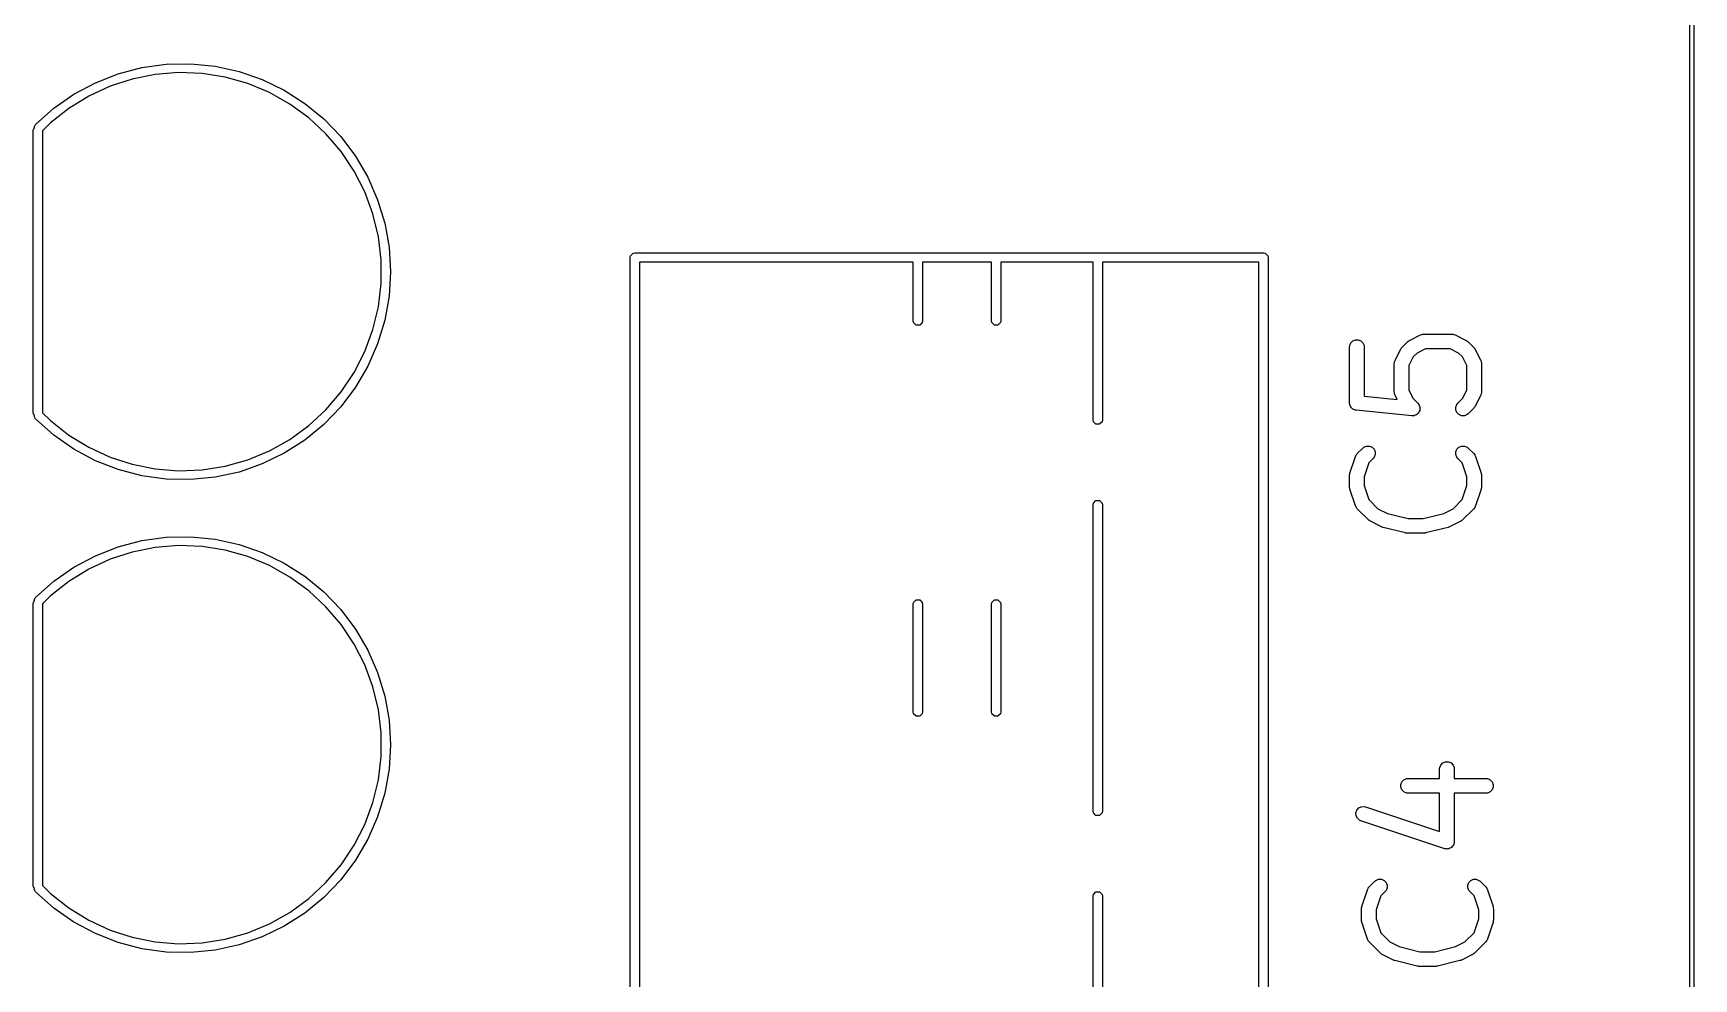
# Model space of a CAD drawing. Extents: x 4.07 to 10.8, y -5 to -0.8.
# Drawn here: x 9.965 to 10.801, y -1.944 to -1.468 of the extents above; entities that cross this region are included whole.
import ezdxf

# ---------------------------------------------------------------- set-up
doc = ezdxf.new("R2010")
doc.units = 0
doc.header["$MEASUREMENT"] = 0
doc.layers.add('BLACK', color=7, linetype='CONTINUOUS')

msp = doc.modelspace()

# ---------------------------------------------------------------- linework, layer by layer
at = {"layer": 'BLACK', "linetype": 'CONTINUOUS'}
for p, q in [((10.79902, -4.99902), (10.79902, -0.80098)), ((10.80098, -0.8), (10.80098, -5)), ((9.99616, -1.4929), (10.00764, -1.4884)), ((10.00764, -1.4884), (10.01957, -1.48529)), ((10.01957, -1.48529), (10.03178, -1.4836)), ((10.03803, -1.48784), (10.02627, -1.48877)), ((10.03178, -1.4836), (10.04411, -1.48336)), ((10.04982, -1.48831), (10.03803, -1.48784)), ((10.04411, -1.48336), (10.05638, -1.48456)), ((10.06147, -1.49015), (10.04982, -1.48831)), ((10.05638, -1.48456), (10.06843, -1.48721)), ((10.06843, -1.48721), (10.08008, -1.49125)), ((9.98528, -1.49871), (9.99616, -1.4929)), ((10.00349, -1.49471), (9.99278, -1.49965)), ((10.01471, -1.49107), (10.00349, -1.49471)), ((10.02627, -1.48877), (10.01471, -1.49107)), ((10.07282, -1.49335), (10.06147, -1.49015)), ((10.08372, -1.49787), (10.07282, -1.49335)), ((10.08008, -1.49125), (10.09117, -1.49663)), ((10.09117, -1.49663), (10.10156, -1.50328)), ((9.97517, -1.50576), (9.98528, -1.49871)), ((9.99278, -1.49965), (9.98272, -1.50582)), ((10.09401, -1.50363), (10.08372, -1.49787)), ((10.10355, -1.51056), (10.09401, -1.50363)), ((10.10156, -1.50328), (10.11109, -1.5111)), ((9.96595, -1.51395), (9.97517, -1.50576)), ((9.97346, -1.51312), (9.96951, -1.51706)), ((9.98272, -1.50582), (9.97346, -1.51312)), ((10.11221, -1.51857), (10.10355, -1.51056)), ((10.11109, -1.5111), (10.11963, -1.51999)), ((9.9648, -1.51713), (9.96498, -1.51623)), ((9.9648, -1.65887), (9.9648, -1.51713)), ((9.96498, -1.51623), (9.96538, -1.51583)), ((9.96529, -1.51525), (9.96595, -1.51395)), ((9.96538, -1.51583), (9.96529, -1.51525)), ((9.96951, -1.51706), (9.96953, -1.51713)), ((9.96953, -1.51713), (9.96953, -1.65887)), ((10.11987, -1.52754), (10.11221, -1.51857)), ((10.11963, -1.51999), (10.12708, -1.52982)), ((10.12643, -1.53735), (10.11987, -1.52754)), ((10.12708, -1.52982), (10.13331, -1.54046)), ((10.13178, -1.54785), (10.12643, -1.53735)), ((10.13331, -1.54046), (10.13825, -1.55175)), ((10.13586, -1.55892), (10.13178, -1.54785)), ((10.13825, -1.55175), (10.14183, -1.56355)), ((10.13862, -1.57039), (10.13586, -1.55892)), ((10.14183, -1.56355), (10.144, -1.57569)), ((10.14, -1.5821), (10.13862, -1.57039)), ((10.144, -1.57569), (10.14472, -1.588)), ((10.26543, -1.58085), (10.26561, -1.57995)), ((10.26561, -1.57995), (10.26689, -1.57867)), ((10.26689, -1.57867), (10.2678, -1.57849)), ((10.2678, -1.57849), (10.58433, -1.57849)), ((10.58433, -1.57849), (10.58523, -1.57867)), ((10.58523, -1.57867), (10.58651, -1.57995)), ((10.58651, -1.57995), (10.58669, -1.58085)), ((10.14, -1.588), (10.14, -1.5821)), ((10.14, -1.5939), (10.14, -1.588)), ((10.14472, -1.588), (10.144, -1.60031)), ((10.26543, -2.39739), (10.26543, -1.58085)), ((10.40795, -1.58321), (10.27016, -1.58321)), ((10.27016, -1.58321), (10.27016, -2.39502)), ((10.40795, -1.61266), (10.40795, -1.58321)), ((10.44732, -1.58321), (10.41268, -1.58321)), ((10.41268, -1.58321), (10.41268, -1.61266)), ((10.44732, -1.61266), (10.44732, -1.58321)), ((10.4985, -1.58321), (10.45205, -1.58321)), ((10.45205, -1.58321), (10.45205, -1.61266)), ((10.4985, -1.66262), (10.4985, -1.58321)), ((10.58197, -1.58321), (10.50323, -1.58321)), ((10.50323, -1.58321), (10.50323, -1.66262)), ((10.58197, -2.26274), (10.58197, -1.58321)), ((10.58669, -1.58085), (10.58669, -2.26274)), ((10.13862, -1.60561), (10.14, -1.5939)), ((10.144, -1.60031), (10.14183, -1.61245)), ((10.13586, -1.61708), (10.13862, -1.60561)), ((10.14183, -1.61245), (10.13825, -1.62425)), ((10.40813, -1.61357), (10.40795, -1.61266)), ((10.40941, -1.61484), (10.40813, -1.61357)), ((10.4125, -1.61357), (10.41122, -1.61484)), ((10.41268, -1.61266), (10.4125, -1.61357)), ((10.4475, -1.61357), (10.44732, -1.61266)), ((10.44878, -1.61484), (10.4475, -1.61357)), ((10.45187, -1.61357), (10.45059, -1.61484)), ((10.45205, -1.61266), (10.45187, -1.61357)), ((10.13178, -1.62815), (10.13586, -1.61708)), ((10.41122, -1.61484), (10.40941, -1.61484)), ((10.45059, -1.61484), (10.44878, -1.61484)), ((10.6578, -1.6226), (10.66343, -1.61979)), ((10.66343, -1.61979), (10.6641, -1.61953)), ((10.6641, -1.61953), (10.66424, -1.61952)), ((10.66424, -1.61952), (10.66436, -1.61947)), ((10.66436, -1.61947), (10.66508, -1.6194)), ((10.66508, -1.6194), (10.67914, -1.6194)), ((10.67914, -1.6194), (10.67986, -1.61947)), ((10.67986, -1.61947), (10.67998, -1.61952)), ((10.67998, -1.61952), (10.68012, -1.61953)), ((10.68012, -1.61953), (10.68079, -1.61979)), ((10.68079, -1.61979), (10.68642, -1.6226)), ((10.12643, -1.63865), (10.13178, -1.62815)), ((10.13825, -1.62425), (10.13331, -1.63554)), ((10.62764, -1.62591), (10.62771, -1.62519)), ((10.62764, -1.65403), (10.62764, -1.62591)), ((10.62771, -1.62519), (10.62826, -1.62386)), ((10.62826, -1.62386), (10.62928, -1.62284)), ((10.62928, -1.62284), (10.63061, -1.62229)), ((10.63061, -1.62229), (10.63205, -1.62229)), ((10.63205, -1.62229), (10.63338, -1.62284)), ((10.63338, -1.62284), (10.6344, -1.62386)), ((10.6344, -1.62386), (10.63495, -1.62519)), ((10.63495, -1.62519), (10.63502, -1.62591)), ((10.63502, -1.62591), (10.63502, -1.65069)), ((10.65053, -1.63269), (10.65334, -1.62707)), ((10.65334, -1.62707), (10.65354, -1.62676)), ((10.65354, -1.62676), (10.65357, -1.62667)), ((10.65357, -1.62667), (10.65366, -1.62657)), ((10.65366, -1.62657), (10.65373, -1.62646)), ((10.65373, -1.62646), (10.6538, -1.62639)), ((10.6538, -1.62639), (10.65403, -1.62611)), ((10.65403, -1.62611), (10.65685, -1.6233)), ((10.65685, -1.6233), (10.65713, -1.62306)), ((10.65713, -1.62306), (10.65719, -1.62299)), ((10.65719, -1.62299), (10.6573, -1.62292)), ((10.6573, -1.62292), (10.6574, -1.62284)), ((10.6574, -1.62284), (10.65749, -1.6228)), ((10.65749, -1.6228), (10.6578, -1.6226)), ((10.66164, -1.62894), (10.65968, -1.6309)), ((10.66595, -1.62678), (10.66164, -1.62894)), ((10.67827, -1.62678), (10.66595, -1.62678)), ((10.68258, -1.62894), (10.67827, -1.62678)), ((10.68454, -1.6309), (10.68258, -1.62894)), ((10.68642, -1.6226), (10.68673, -1.6228)), ((10.68673, -1.6228), (10.68682, -1.62284)), ((10.68682, -1.62284), (10.68692, -1.62292)), ((10.68692, -1.62292), (10.68703, -1.62299)), ((10.68703, -1.62299), (10.68709, -1.62306)), ((10.68709, -1.62306), (10.68737, -1.6233)), ((10.68737, -1.6233), (10.69019, -1.62611)), ((10.69019, -1.62611), (10.69042, -1.62639)), ((10.69042, -1.62639), (10.69049, -1.62646)), ((10.69049, -1.62646), (10.69056, -1.62657)), ((10.69056, -1.62657), (10.69065, -1.62667)), ((10.69065, -1.62667), (10.69068, -1.62676)), ((10.69068, -1.62676), (10.69088, -1.62707)), ((10.69088, -1.62707), (10.69369, -1.63269)), ((10.11987, -1.64846), (10.12643, -1.63865)), ((10.13331, -1.63554), (10.12708, -1.64618)), ((10.65014, -1.63434), (10.65021, -1.63362)), ((10.65014, -1.6484), (10.65014, -1.63434)), ((10.65021, -1.63362), (10.65026, -1.6335)), ((10.65026, -1.6335), (10.65027, -1.63337)), ((10.65027, -1.63337), (10.65053, -1.63269)), ((10.65968, -1.6309), (10.65752, -1.63521)), ((10.65752, -1.63521), (10.65752, -1.64753)), ((10.6867, -1.63521), (10.68454, -1.6309)), ((10.6867, -1.64753), (10.6867, -1.63521)), ((10.69369, -1.63269), (10.69395, -1.63337)), ((10.69395, -1.63337), (10.69396, -1.6335)), ((10.69396, -1.6335), (10.69401, -1.63362)), ((10.69401, -1.63362), (10.69408, -1.63434)), ((10.69408, -1.63434), (10.69408, -1.6484)), ((10.12708, -1.64618), (10.11963, -1.65601)), ((10.11221, -1.65743), (10.11987, -1.64846)), ((10.62767, -1.65429), (10.62764, -1.65403)), ((10.62766, -1.65438), (10.62767, -1.65429)), ((10.62769, -1.65447), (10.62766, -1.65438)), ((10.62771, -1.65475), (10.62769, -1.65447)), ((10.62792, -1.65525), (10.62771, -1.65475)), ((10.62808, -1.65576), (10.62792, -1.65525)), ((10.63502, -1.65069), (10.65168, -1.65235)), ((10.65021, -1.64912), (10.65014, -1.6484)), ((10.65026, -1.64925), (10.65021, -1.64912)), ((10.65027, -1.64938), (10.65026, -1.64925)), ((10.65053, -1.65005), (10.65027, -1.64938)), ((10.65168, -1.65235), (10.65053, -1.65005)), ((10.65752, -1.64753), (10.65968, -1.65184)), ((10.65968, -1.65184), (10.66207, -1.65423)), ((10.66207, -1.65423), (10.66252, -1.65479)), ((10.66252, -1.65479), (10.6626, -1.65496)), ((10.6626, -1.65496), (10.66271, -1.6551)), ((10.66271, -1.6551), (10.66287, -1.65562)), ((10.66287, -1.65562), (10.66308, -1.65612)), ((10.68114, -1.65612), (10.6817, -1.65479)), ((10.6817, -1.65479), (10.68215, -1.65423)), ((10.68215, -1.65423), (10.68454, -1.65184)), ((10.68454, -1.65184), (10.6867, -1.64753)), ((10.69369, -1.65005), (10.69088, -1.65568)), ((10.69395, -1.64938), (10.69369, -1.65005)), ((10.69396, -1.64925), (10.69395, -1.64938)), ((10.69401, -1.64912), (10.69396, -1.64925)), ((10.69408, -1.6484), (10.69401, -1.64912)), ((9.96498, -1.65977), (9.9648, -1.65887)), ((9.96538, -1.66017), (9.96498, -1.65977)), ((9.96529, -1.66075), (9.96538, -1.66017)), ((9.96595, -1.66205), (9.96529, -1.66075)), ((9.97517, -1.67024), (9.96595, -1.66205)), ((9.96953, -1.65887), (9.96951, -1.65894)), ((9.96951, -1.65894), (9.97346, -1.66288)), ((9.97346, -1.66288), (9.98272, -1.67018)), ((10.10355, -1.66544), (10.11221, -1.65743)), ((10.11963, -1.65601), (10.11109, -1.6649)), ((10.49868, -1.66353), (10.4985, -1.66262)), ((10.49996, -1.6648), (10.49868, -1.66353)), ((10.50305, -1.66353), (10.50177, -1.6648)), ((10.50323, -1.66262), (10.50305, -1.66353)), ((10.62819, -1.65591), (10.62808, -1.65576)), ((10.62826, -1.65608), (10.62819, -1.65591)), ((10.62865, -1.65646), (10.62826, -1.65608)), ((10.62899, -1.65688), (10.62865, -1.65646)), ((10.62915, -1.65697), (10.62899, -1.65688)), ((10.62928, -1.6571), (10.62915, -1.65697)), ((10.62978, -1.6573), (10.62928, -1.6571)), ((10.63026, -1.65756), (10.62978, -1.6573)), ((10.63053, -1.65761), (10.63026, -1.65756)), ((10.63061, -1.65765), (10.63053, -1.65761)), ((10.6307, -1.65765), (10.63061, -1.65765)), ((10.63097, -1.6577), (10.6307, -1.65765)), ((10.65909, -1.66051), (10.63097, -1.6577)), ((10.65981, -1.66051), (10.65909, -1.66051)), ((10.65999, -1.66046), (10.65981, -1.66051)), ((10.66018, -1.66046), (10.65999, -1.66046)), ((10.66067, -1.66025), (10.66018, -1.66046)), ((10.66119, -1.6601), (10.66067, -1.66025)), ((10.66133, -1.65998), (10.66119, -1.6601)), ((10.66151, -1.65991), (10.66133, -1.65998)), ((10.66189, -1.65953), (10.66151, -1.65991)), ((10.6623, -1.65919), (10.66189, -1.65953)), ((10.66239, -1.65902), (10.6623, -1.65919)), ((10.66252, -1.65889), (10.66239, -1.65902)), ((10.66273, -1.65839), (10.66252, -1.65889)), ((10.66299, -1.65792), (10.66273, -1.65839)), ((10.663, -1.65773), (10.66299, -1.65792)), ((10.66308, -1.65756), (10.663, -1.65773)), ((10.66308, -1.65612), (10.66308, -1.65631)), ((10.66308, -1.65631), (10.66313, -1.65648)), ((10.66313, -1.65648), (10.66308, -1.65702)), ((10.66308, -1.65702), (10.66308, -1.65756)), ((10.68114, -1.65756), (10.68114, -1.65612)), ((10.6817, -1.65889), (10.68114, -1.65756)), ((10.68271, -1.65991), (10.6817, -1.65889)), ((10.68404, -1.66046), (10.68271, -1.65991)), ((10.68548, -1.66046), (10.68404, -1.66046)), ((10.68682, -1.65991), (10.68548, -1.66046)), ((10.68737, -1.65945), (10.68682, -1.65991)), ((10.69019, -1.65664), (10.68737, -1.65945)), ((10.69042, -1.65635), (10.69019, -1.65664)), ((10.69049, -1.65629), (10.69042, -1.65635)), ((10.69056, -1.65618), (10.69049, -1.65629)), ((10.69065, -1.65608), (10.69056, -1.65618)), ((10.69068, -1.65599), (10.69065, -1.65608)), ((10.69088, -1.65568), (10.69068, -1.65599)), ((9.98528, -1.67729), (9.97517, -1.67024)), ((9.98272, -1.67018), (9.99278, -1.67635)), ((10.09401, -1.67237), (10.10355, -1.66544)), ((10.11109, -1.6649), (10.10156, -1.67272)), ((10.50177, -1.6648), (10.49996, -1.6648)), ((9.99616, -1.6831), (9.98528, -1.67729)), ((9.99278, -1.67635), (10.00349, -1.68129)), ((10.07282, -1.68265), (10.08372, -1.67813)), ((10.09117, -1.67937), (10.08008, -1.68475)), ((10.08372, -1.67813), (10.09401, -1.67237)), ((10.10156, -1.67272), (10.09117, -1.67937)), ((10.63064, -1.68098), (10.63094, -1.68032)), ((10.63094, -1.68032), (10.63103, -1.68022)), ((10.63103, -1.68022), (10.63108, -1.6801)), ((10.63108, -1.6801), (10.63154, -1.67954)), ((10.63154, -1.67954), (10.63435, -1.67673)), ((10.63435, -1.67673), (10.63491, -1.67627)), ((10.63491, -1.67627), (10.63624, -1.67572)), ((10.63624, -1.67572), (10.63768, -1.67572)), ((10.63768, -1.67572), (10.63901, -1.67627)), ((10.63901, -1.67627), (10.64003, -1.67729)), ((10.64003, -1.67729), (10.64058, -1.67862)), ((10.64058, -1.68006), (10.64003, -1.68139)), ((10.64058, -1.67862), (10.64058, -1.68006)), ((10.68114, -1.67862), (10.6817, -1.67729)), ((10.68114, -1.68006), (10.68114, -1.67862)), ((10.6817, -1.68139), (10.68114, -1.68006)), ((10.6817, -1.67729), (10.68271, -1.67627)), ((10.68271, -1.67627), (10.68404, -1.67572)), ((10.68404, -1.67572), (10.68548, -1.67572)), ((10.68548, -1.67572), (10.68682, -1.67627)), ((10.68682, -1.67627), (10.68737, -1.67673)), ((10.68737, -1.67673), (10.69019, -1.67954)), ((10.69019, -1.67954), (10.69065, -1.6801)), ((10.69065, -1.6801), (10.6907, -1.68022)), ((10.6907, -1.68022), (10.69078, -1.68032)), ((10.69078, -1.68032), (10.69108, -1.68098)), ((10.00764, -1.6876), (9.99616, -1.6831)), ((10.00349, -1.68129), (10.01471, -1.68493)), ((10.01957, -1.69071), (10.00764, -1.6876)), ((10.01471, -1.68493), (10.02627, -1.68723)), ((10.02627, -1.68723), (10.03803, -1.68816)), ((10.03803, -1.68816), (10.04982, -1.68769)), ((10.04982, -1.68769), (10.06147, -1.68585)), ((10.06843, -1.68879), (10.05638, -1.69144)), ((10.06147, -1.68585), (10.07282, -1.68265)), ((10.08008, -1.68475), (10.06843, -1.68879)), ((10.62783, -1.68942), (10.63064, -1.68098)), ((10.63737, -1.68414), (10.63502, -1.69118)), ((10.63957, -1.68195), (10.63737, -1.68414)), ((10.64003, -1.68139), (10.63957, -1.68195)), ((10.68215, -1.68195), (10.6817, -1.68139)), ((10.68435, -1.68414), (10.68215, -1.68195)), ((10.6867, -1.69118), (10.68435, -1.68414)), ((10.69108, -1.68098), (10.69389, -1.68942)), ((10.03178, -1.6924), (10.01957, -1.69071)), ((10.04411, -1.69264), (10.03178, -1.6924)), ((10.05638, -1.69144), (10.04411, -1.69264)), ((10.62764, -1.69059), (10.62768, -1.69022)), ((10.62764, -1.69621), (10.62764, -1.69059)), ((10.62768, -1.69657), (10.62764, -1.69621)), ((10.62767, -1.69012), (10.6277, -1.69)), ((10.62768, -1.69022), (10.62767, -1.69012)), ((10.62767, -1.69667), (10.62768, -1.69657)), ((10.6277, -1.6968), (10.62767, -1.69667)), ((10.6277, -1.69), (10.62771, -1.68987)), ((10.62771, -1.69693), (10.6277, -1.6968)), ((10.62771, -1.68987), (10.62775, -1.68978)), ((10.62775, -1.69702), (10.62771, -1.69693)), ((10.62775, -1.68978), (10.62783, -1.68942)), ((10.62783, -1.69738), (10.62775, -1.69702)), ((10.63064, -1.70581), (10.62783, -1.69738)), ((10.63502, -1.69118), (10.63502, -1.69561)), ((10.63502, -1.69561), (10.63737, -1.70265)), ((10.68435, -1.70265), (10.6867, -1.69561)), ((10.6867, -1.69561), (10.6867, -1.69118)), ((10.69389, -1.69738), (10.69108, -1.70581)), ((10.69389, -1.68942), (10.69397, -1.68978)), ((10.69397, -1.69702), (10.69389, -1.69738)), ((10.69397, -1.68978), (10.69401, -1.68987)), ((10.69401, -1.69693), (10.69397, -1.69702)), ((10.69401, -1.68987), (10.69402, -1.69)), ((10.69402, -1.6968), (10.69401, -1.69693)), ((10.69402, -1.69), (10.69405, -1.69012)), ((10.69405, -1.69667), (10.69402, -1.6968)), ((10.69405, -1.69012), (10.69404, -1.69022)), ((10.69404, -1.69022), (10.69408, -1.69059)), ((10.69408, -1.69621), (10.69404, -1.69657)), ((10.69404, -1.69657), (10.69405, -1.69667)), ((10.69408, -1.69059), (10.69408, -1.69621)), ((10.4985, -1.70538), (10.49868, -1.70447)), ((10.4985, -1.85947), (10.4985, -1.70538)), ((10.49868, -1.70447), (10.49996, -1.7032)), ((10.49996, -1.7032), (10.50177, -1.7032)), ((10.50177, -1.7032), (10.50305, -1.70447)), ((10.50305, -1.70447), (10.50323, -1.70538)), ((10.50323, -1.70538), (10.50323, -1.85947)), ((10.63737, -1.70265), (10.64196, -1.70724)), ((10.67977, -1.70724), (10.68435, -1.70265)), ((10.63094, -1.70647), (10.63064, -1.70581)), ((10.63103, -1.70657), (10.63094, -1.70647)), ((10.63108, -1.7067), (10.63103, -1.70657)), ((10.63154, -1.70726), (10.63108, -1.7067)), ((10.63716, -1.71288), (10.63154, -1.70726)), ((10.63744, -1.71311), (10.63716, -1.71288)), ((10.63751, -1.71319), (10.63744, -1.71311)), ((10.63762, -1.71326), (10.63751, -1.71319)), ((10.63772, -1.71334), (10.63762, -1.71326)), ((10.63781, -1.71338), (10.63772, -1.71334)), ((10.63812, -1.71357), (10.63781, -1.71338)), ((10.64374, -1.71638), (10.63812, -1.71357)), ((10.64196, -1.70724), (10.64668, -1.7096)), ((10.64668, -1.7096), (10.6571, -1.7122)), ((10.6571, -1.7122), (10.66463, -1.7122)), ((10.66463, -1.7122), (10.67504, -1.7096)), ((10.67504, -1.7096), (10.67977, -1.70724)), ((10.6836, -1.71357), (10.67798, -1.71638)), ((10.68391, -1.71338), (10.6836, -1.71357)), ((10.684, -1.71334), (10.68391, -1.71338)), ((10.6841, -1.71326), (10.684, -1.71334)), ((10.68422, -1.71319), (10.6841, -1.71326)), ((10.68428, -1.71311), (10.68422, -1.71319)), ((10.68456, -1.71288), (10.68428, -1.71311)), ((10.69019, -1.70726), (10.68456, -1.71288)), ((10.69065, -1.7067), (10.69019, -1.70726)), ((10.6907, -1.70657), (10.69065, -1.7067)), ((10.69078, -1.70647), (10.6907, -1.70657)), ((10.69108, -1.70581), (10.69078, -1.70647)), ((10.01957, -1.72329), (10.03178, -1.7216)), ((10.03178, -1.7216), (10.04411, -1.72136)), ((10.04411, -1.72136), (10.05638, -1.72256)), ((10.6438, -1.7164), (10.64374, -1.71638)), ((10.64382, -1.71642), (10.6438, -1.7164)), ((10.64412, -1.71653), (10.64382, -1.71642)), ((10.64442, -1.71664), (10.64412, -1.71653)), ((10.64445, -1.71664), (10.64442, -1.71664)), ((10.6445, -1.71666), (10.64445, -1.71664)), ((10.65575, -1.71948), (10.6445, -1.71666)), ((10.65587, -1.71949), (10.65575, -1.71948)), ((10.65592, -1.71951), (10.65587, -1.71949)), ((10.65619, -1.71954), (10.65592, -1.71951)), ((10.65646, -1.71958), (10.65619, -1.71954)), ((10.65652, -1.71957), (10.65646, -1.71958)), ((10.65664, -1.71959), (10.65652, -1.71957)), ((10.66508, -1.71959), (10.65664, -1.71959)), ((10.66521, -1.71957), (10.66508, -1.71959)), ((10.66526, -1.71958), (10.66521, -1.71957)), ((10.66553, -1.71954), (10.66526, -1.71958)), ((10.6658, -1.71951), (10.66553, -1.71954)), ((10.66585, -1.71949), (10.6658, -1.71951)), ((10.66597, -1.71948), (10.66585, -1.71949)), ((10.67722, -1.71666), (10.66597, -1.71948)), ((10.67728, -1.71664), (10.67722, -1.71666)), ((10.6773, -1.71664), (10.67728, -1.71664)), ((10.6776, -1.71653), (10.6773, -1.71664)), ((10.6779, -1.71642), (10.6776, -1.71653)), ((10.67793, -1.7164), (10.6779, -1.71642)), ((10.67798, -1.71638), (10.67793, -1.7164)), ((9.99616, -1.7309), (10.00764, -1.7264)), ((10.01471, -1.72907), (10.00349, -1.73271)), ((10.00764, -1.7264), (10.01957, -1.72329)), ((10.02627, -1.72677), (10.01471, -1.72907)), ((10.03803, -1.72584), (10.02627, -1.72677)), ((10.04982, -1.72631), (10.03803, -1.72584)), ((10.06147, -1.72815), (10.04982, -1.72631)), ((10.05638, -1.72256), (10.06843, -1.72521)), ((10.07282, -1.73135), (10.06147, -1.72815)), ((10.06843, -1.72521), (10.08008, -1.72925)), ((10.08008, -1.72925), (10.09117, -1.73463)), ((9.97517, -1.74376), (9.98528, -1.73671)), ((9.99278, -1.73765), (9.98272, -1.74382)), ((9.98528, -1.73671), (9.99616, -1.7309)), ((10.00349, -1.73271), (9.99278, -1.73765)), ((10.08372, -1.73587), (10.07282, -1.73135)), ((10.09401, -1.74163), (10.08372, -1.73587)), ((10.09117, -1.73463), (10.10156, -1.74128)), ((9.96595, -1.75195), (9.97517, -1.74376)), ((9.98272, -1.74382), (9.97346, -1.75112)), ((10.10355, -1.74856), (10.09401, -1.74163)), ((10.10156, -1.74128), (10.11109, -1.7491)), ((9.9648, -1.75513), (9.96498, -1.75423)), ((9.9648, -1.89687), (9.9648, -1.75513)), ((9.96498, -1.75423), (9.96538, -1.75383)), ((9.96529, -1.75325), (9.96595, -1.75195)), ((9.96538, -1.75383), (9.96529, -1.75325)), ((9.97346, -1.75112), (9.96951, -1.75506)), ((9.96951, -1.75506), (9.96953, -1.75513)), ((9.96953, -1.75513), (9.96953, -1.89687)), ((10.11221, -1.75657), (10.10355, -1.74856)), ((10.11109, -1.7491), (10.11963, -1.75799)), ((10.40795, -1.75534), (10.40813, -1.75443)), ((10.40795, -1.80951), (10.40795, -1.75534)), ((10.40813, -1.75443), (10.40941, -1.75316)), ((10.40941, -1.75316), (10.41122, -1.75316)), ((10.41122, -1.75316), (10.4125, -1.75443)), ((10.4125, -1.75443), (10.41268, -1.75534)), ((10.41268, -1.75534), (10.41268, -1.80951)), ((10.44732, -1.75534), (10.4475, -1.75443)), ((10.44732, -1.80951), (10.44732, -1.75534)), ((10.4475, -1.75443), (10.44878, -1.75316)), ((10.44878, -1.75316), (10.45059, -1.75316)), ((10.45059, -1.75316), (10.45187, -1.75443)), ((10.45187, -1.75443), (10.45205, -1.75534)), ((10.45205, -1.75534), (10.45205, -1.80951)), ((10.11987, -1.76554), (10.11221, -1.75657)), ((10.11963, -1.75799), (10.12708, -1.76782)), ((10.12643, -1.77535), (10.11987, -1.76554)), ((10.12708, -1.76782), (10.13331, -1.77846)), ((10.13178, -1.78585), (10.12643, -1.77535)), ((10.13331, -1.77846), (10.13825, -1.78975)), ((10.13586, -1.79692), (10.13178, -1.78585)), ((10.13862, -1.80839), (10.13586, -1.79692)), ((10.13825, -1.78975), (10.14183, -1.80155)), ((10.14183, -1.80155), (10.144, -1.81369)), ((10.14, -1.8201), (10.13862, -1.80839)), ((10.144, -1.81369), (10.14472, -1.826)), ((10.40813, -1.81042), (10.40795, -1.80951)), ((10.40941, -1.81169), (10.40813, -1.81042)), ((10.41122, -1.81169), (10.40941, -1.81169)), ((10.4125, -1.81042), (10.41122, -1.81169)), ((10.41268, -1.80951), (10.4125, -1.81042)), ((10.4475, -1.81042), (10.44732, -1.80951)), ((10.44878, -1.81169), (10.4475, -1.81042)), ((10.45059, -1.81169), (10.44878, -1.81169)), ((10.45187, -1.81042), (10.45059, -1.81169)), ((10.45205, -1.80951), (10.45187, -1.81042)), ((10.14, -1.826), (10.14, -1.8201)), ((10.14, -1.8319), (10.14, -1.826)), ((10.14472, -1.826), (10.144, -1.83831)), ((10.13862, -1.84361), (10.14, -1.8319)), ((10.144, -1.83831), (10.14183, -1.85045)), ((10.67301, -1.83828), (10.67308, -1.83756)), ((10.67301, -1.84303), (10.67301, -1.83828)), ((10.67308, -1.83756), (10.67363, -1.83623)), ((10.67363, -1.83623), (10.67465, -1.83521)), ((10.67465, -1.83521), (10.67598, -1.83466)), ((10.67598, -1.83466), (10.67742, -1.83466)), ((10.67742, -1.83466), (10.67875, -1.83521)), ((10.67875, -1.83521), (10.67977, -1.83623)), ((10.67977, -1.83623), (10.68032, -1.83756)), ((10.68032, -1.83756), (10.68039, -1.83828)), ((10.68039, -1.83828), (10.68039, -1.84303)), ((10.13586, -1.85508), (10.13862, -1.84361)), ((10.6534, -1.846), (10.65395, -1.84467)), ((10.6534, -1.84744), (10.6534, -1.846)), ((10.65395, -1.84877), (10.6534, -1.84744)), ((10.65395, -1.84467), (10.65497, -1.84365)), ((10.65497, -1.84365), (10.6563, -1.8431)), ((10.6563, -1.8431), (10.65702, -1.84303)), ((10.65702, -1.84303), (10.67301, -1.84303)), ((10.68039, -1.84303), (10.69639, -1.84303)), ((10.69639, -1.84303), (10.69711, -1.8431)), ((10.69711, -1.8431), (10.69844, -1.84365)), ((10.69844, -1.84365), (10.69946, -1.84467)), ((10.69946, -1.84467), (10.70001, -1.846)), ((10.70001, -1.84744), (10.69946, -1.84877)), ((10.70001, -1.846), (10.70001, -1.84744)), ((10.13178, -1.86615), (10.13586, -1.85508)), ((10.14183, -1.85045), (10.13825, -1.86225)), ((10.65497, -1.84979), (10.65395, -1.84877)), ((10.6563, -1.85034), (10.65497, -1.84979)), ((10.65702, -1.85041), (10.6563, -1.85034)), ((10.67301, -1.85041), (10.65702, -1.85041)), ((10.67301, -1.86972), (10.67301, -1.85041)), ((10.69639, -1.85041), (10.68039, -1.85041)), ((10.68039, -1.85041), (10.68039, -1.87484)), ((10.69711, -1.85034), (10.69639, -1.85041)), ((10.69844, -1.84979), (10.69711, -1.85034)), ((10.69946, -1.84877), (10.69844, -1.84979)), ((10.13825, -1.86225), (10.13331, -1.87354)), ((10.49868, -1.86038), (10.4985, -1.85947)), ((10.49996, -1.86165), (10.49868, -1.86038)), ((10.50177, -1.86165), (10.49996, -1.86165)), ((10.50305, -1.86038), (10.50177, -1.86165)), ((10.50323, -1.85947), (10.50305, -1.86038)), ((10.63086, -1.86032), (10.63132, -1.85895)), ((10.63096, -1.86175), (10.63086, -1.86032)), ((10.63161, -1.86304), (10.63096, -1.86175)), ((10.63132, -1.85895), (10.63226, -1.85786)), ((10.63269, -1.86399), (10.63161, -1.86304)), ((10.63226, -1.85786), (10.63355, -1.85722)), ((10.63335, -1.86428), (10.63269, -1.86399)), ((10.67554, -1.87834), (10.63335, -1.86428)), ((10.63355, -1.85722), (10.63498, -1.85712)), ((10.63498, -1.85712), (10.63569, -1.85728)), ((10.63569, -1.85728), (10.67301, -1.86972)), ((10.12643, -1.87665), (10.13178, -1.86615)), ((10.11987, -1.88646), (10.12643, -1.87665)), ((10.13331, -1.87354), (10.12708, -1.88418)), ((10.67589, -1.87842), (10.67554, -1.87834)), ((10.67598, -1.87846), (10.67589, -1.87842)), ((10.67606, -1.87846), (10.67598, -1.87846)), ((10.67624, -1.8785), (10.67606, -1.87846)), ((10.67683, -1.87846), (10.67624, -1.8785)), ((10.67742, -1.87846), (10.67683, -1.87846)), ((10.67755, -1.87841), (10.67742, -1.87846)), ((10.67768, -1.8784), (10.67755, -1.87841)), ((10.67821, -1.87814), (10.67768, -1.8784)), ((10.67875, -1.87791), (10.67821, -1.87814)), ((10.67885, -1.87781), (10.67875, -1.87791)), ((10.67897, -1.87776), (10.67885, -1.87781)), ((10.67935, -1.87731), (10.67897, -1.87776)), ((10.67977, -1.87689), (10.67935, -1.87731)), ((10.67982, -1.87677), (10.67977, -1.87689)), ((10.67991, -1.87667), (10.67982, -1.87677)), ((10.6801, -1.87611), (10.67991, -1.87667)), ((10.68032, -1.87556), (10.6801, -1.87611)), ((10.68034, -1.87537), (10.68032, -1.87556)), ((10.68037, -1.8753), (10.68034, -1.87537)), ((10.68039, -1.87484), (10.68036, -1.8752)), ((10.68036, -1.8752), (10.68037, -1.8753)), ((10.11221, -1.89543), (10.11987, -1.88646)), ((10.12708, -1.88418), (10.11963, -1.89401)), ((9.96498, -1.89777), (9.9648, -1.89687)), ((9.96538, -1.89817), (9.96498, -1.89777)), ((9.96953, -1.89687), (9.96951, -1.89694)), ((9.96951, -1.89694), (9.97346, -1.90088)), ((10.10355, -1.90344), (10.11221, -1.89543)), ((10.11963, -1.89401), (10.11109, -1.9029)), ((10.63703, -1.89822), (10.63708, -1.8981)), ((10.63708, -1.8981), (10.63754, -1.89754)), ((10.63754, -1.89754), (10.64035, -1.89473)), ((10.64035, -1.89473), (10.64091, -1.89427)), ((10.64091, -1.89427), (10.64224, -1.89372)), ((10.64224, -1.89372), (10.64368, -1.89372)), ((10.64368, -1.89372), (10.64501, -1.89427)), ((10.64501, -1.89427), (10.64603, -1.89529)), ((10.64603, -1.89529), (10.64658, -1.89662)), ((10.64658, -1.89806), (10.64603, -1.89939)), ((10.64658, -1.89662), (10.64658, -1.89806)), ((10.68714, -1.89662), (10.6877, -1.89529)), ((10.68714, -1.89806), (10.68714, -1.89662)), ((10.6877, -1.89939), (10.68714, -1.89806)), ((10.6877, -1.89529), (10.68871, -1.89427)), ((10.68871, -1.89427), (10.69004, -1.89372)), ((10.69004, -1.89372), (10.69148, -1.89372)), ((10.69148, -1.89372), (10.69282, -1.89427)), ((10.69282, -1.89427), (10.69337, -1.89473)), ((10.69337, -1.89473), (10.69619, -1.89754)), ((10.69619, -1.89754), (10.69665, -1.8981)), ((10.69665, -1.8981), (10.6967, -1.89822)), ((9.96529, -1.89875), (9.96538, -1.89817)), ((9.96595, -1.90005), (9.96529, -1.89875)), ((9.97517, -1.90824), (9.96595, -1.90005)), ((9.97346, -1.90088), (9.98272, -1.90818)), ((10.09401, -1.91037), (10.10355, -1.90344)), ((10.11109, -1.9029), (10.10156, -1.91072)), ((10.4985, -1.90223), (10.49868, -1.90132)), ((10.4985, -2.05632), (10.4985, -1.90223)), ((10.49868, -1.90132), (10.49996, -1.90005)), ((10.49996, -1.90005), (10.50177, -1.90005)), ((10.50177, -1.90005), (10.50305, -1.90132)), ((10.50305, -1.90132), (10.50323, -1.90223)), ((10.50323, -1.90223), (10.50323, -2.05632)), ((10.63383, -1.90742), (10.63664, -1.89898)), ((10.63664, -1.89898), (10.63694, -1.89832)), ((10.63694, -1.89832), (10.63703, -1.89822)), ((10.64337, -1.90214), (10.64102, -1.90918)), ((10.64557, -1.89995), (10.64337, -1.90214)), ((10.64603, -1.89939), (10.64557, -1.89995)), ((10.68815, -1.89995), (10.6877, -1.89939)), ((10.69035, -1.90214), (10.68815, -1.89995)), ((10.6927, -1.90918), (10.69035, -1.90214)), ((10.6967, -1.89822), (10.69678, -1.89832)), ((10.69678, -1.89832), (10.69708, -1.89898)), ((10.69708, -1.89898), (10.69989, -1.90742)), ((9.98528, -1.91529), (9.97517, -1.90824)), ((9.98272, -1.90818), (9.99278, -1.91435)), ((9.99278, -1.91435), (10.00349, -1.91929)), ((10.08372, -1.91613), (10.09401, -1.91037)), ((10.10156, -1.91072), (10.09117, -1.91737)), ((10.63364, -1.90859), (10.63368, -1.90822)), ((10.63364, -1.91421), (10.63364, -1.90859)), ((10.63368, -1.91457), (10.63364, -1.91421)), ((10.63367, -1.90812), (10.6337, -1.908)), ((10.63368, -1.90822), (10.63367, -1.90812)), ((10.63367, -1.91467), (10.63368, -1.91457)), ((10.6337, -1.9148), (10.63367, -1.91467)), ((10.6337, -1.908), (10.63371, -1.90787)), ((10.63371, -1.91493), (10.6337, -1.9148)), ((10.63371, -1.90787), (10.63375, -1.90778)), ((10.63375, -1.90778), (10.63383, -1.90742)), ((10.64102, -1.90918), (10.64102, -1.91361)), ((10.64102, -1.91361), (10.64337, -1.92065)), ((10.69035, -1.92065), (10.6927, -1.91361)), ((10.6927, -1.91361), (10.6927, -1.90918)), ((10.69989, -1.90742), (10.69997, -1.90778)), ((10.69997, -1.90778), (10.70001, -1.90787)), ((10.70001, -1.90787), (10.70002, -1.908)), ((10.70002, -1.9148), (10.70001, -1.91493)), ((10.70002, -1.908), (10.70005, -1.90812)), ((10.70005, -1.91467), (10.70002, -1.9148)), ((10.70005, -1.90812), (10.70004, -1.90822)), ((10.70004, -1.90822), (10.70008, -1.90859)), ((10.70008, -1.91421), (10.70004, -1.91457)), ((10.70004, -1.91457), (10.70005, -1.91467)), ((10.70008, -1.90859), (10.70008, -1.91421)), ((9.99616, -1.9211), (9.98528, -1.91529)), ((10.00764, -1.9256), (9.99616, -1.9211)), ((10.00349, -1.91929), (10.01471, -1.92293)), ((10.01471, -1.92293), (10.02627, -1.92523)), ((10.06147, -1.92385), (10.07282, -1.92065)), ((10.08008, -1.92275), (10.06843, -1.92679)), ((10.07282, -1.92065), (10.08372, -1.91613)), ((10.09117, -1.91737), (10.08008, -1.92275)), ((10.63375, -1.91502), (10.63371, -1.91493)), ((10.63383, -1.91538), (10.63375, -1.91502)), ((10.63664, -1.92381), (10.63383, -1.91538)), ((10.64337, -1.92065), (10.64796, -1.92524)), ((10.68577, -1.92524), (10.69035, -1.92065)), ((10.69989, -1.91538), (10.69708, -1.92381)), ((10.69997, -1.91502), (10.69989, -1.91538)), ((10.70001, -1.91493), (10.69997, -1.91502)), ((10.01957, -1.92871), (10.00764, -1.9256)), ((10.03178, -1.9304), (10.01957, -1.92871)), ((10.02627, -1.92523), (10.03803, -1.92616)), ((10.04411, -1.93064), (10.03178, -1.9304)), ((10.03803, -1.92616), (10.04982, -1.92569)), ((10.05638, -1.92944), (10.04411, -1.93064)), ((10.04982, -1.92569), (10.06147, -1.92385)), ((10.06843, -1.92679), (10.05638, -1.92944)), ((10.63694, -1.92447), (10.63664, -1.92381)), ((10.63703, -1.92457), (10.63694, -1.92447)), ((10.63708, -1.9247), (10.63703, -1.92457)), ((10.63754, -1.92526), (10.63708, -1.9247)), ((10.64316, -1.93088), (10.63754, -1.92526)), ((10.64344, -1.93111), (10.64316, -1.93088)), ((10.64351, -1.93119), (10.64344, -1.93111)), ((10.64362, -1.93126), (10.64351, -1.93119)), ((10.64372, -1.93134), (10.64362, -1.93126)), ((10.64381, -1.93138), (10.64372, -1.93134)), ((10.64412, -1.93157), (10.64381, -1.93138)), ((10.64974, -1.93438), (10.64412, -1.93157)), ((10.64796, -1.92524), (10.65268, -1.9276)), ((10.65268, -1.9276), (10.6631, -1.9302)), ((10.6631, -1.9302), (10.67063, -1.9302)), ((10.67063, -1.9302), (10.68104, -1.9276)), ((10.68104, -1.9276), (10.68577, -1.92524)), ((10.6896, -1.93157), (10.68398, -1.93438)), ((10.68991, -1.93138), (10.6896, -1.93157)), ((10.69, -1.93134), (10.68991, -1.93138)), ((10.6901, -1.93126), (10.69, -1.93134)), ((10.69022, -1.93119), (10.6901, -1.93126)), ((10.69028, -1.93111), (10.69022, -1.93119)), ((10.69056, -1.93088), (10.69028, -1.93111)), ((10.69619, -1.92526), (10.69056, -1.93088)), ((10.69665, -1.9247), (10.69619, -1.92526)), ((10.6967, -1.92457), (10.69665, -1.9247)), ((10.69678, -1.92447), (10.6967, -1.92457)), ((10.69708, -1.92381), (10.69678, -1.92447)), ((10.6498, -1.9344), (10.64974, -1.93438)), ((10.64982, -1.93442), (10.6498, -1.9344)), ((10.65012, -1.93453), (10.64982, -1.93442)), ((10.65042, -1.93464), (10.65012, -1.93453)), ((10.65045, -1.93464), (10.65042, -1.93464)), ((10.6505, -1.93466), (10.65045, -1.93464)), ((10.66175, -1.93748), (10.6505, -1.93466)), ((10.66187, -1.93749), (10.66175, -1.93748)), ((10.66192, -1.93751), (10.66187, -1.93749)), ((10.66219, -1.93754), (10.66192, -1.93751)), ((10.66246, -1.93758), (10.66219, -1.93754)), ((10.66252, -1.93757), (10.66246, -1.93758)), ((10.66264, -1.93759), (10.66252, -1.93757)), ((10.67108, -1.93759), (10.66264, -1.93759)), ((10.67121, -1.93757), (10.67108, -1.93759)), ((10.67126, -1.93758), (10.67121, -1.93757)), ((10.67153, -1.93754), (10.67126, -1.93758)), ((10.6718, -1.93751), (10.67153, -1.93754)), ((10.67185, -1.93749), (10.6718, -1.93751)), ((10.67197, -1.93748), (10.67185, -1.93749)), ((10.68322, -1.93466), (10.67197, -1.93748)), ((10.68328, -1.93464), (10.68322, -1.93466)), ((10.6833, -1.93464), (10.68328, -1.93464)), ((10.6836, -1.93453), (10.6833, -1.93464)), ((10.6839, -1.93442), (10.6836, -1.93453)), ((10.68393, -1.9344), (10.6839, -1.93442)), ((10.68398, -1.93438), (10.68393, -1.9344))]:
    msp.add_line(p, q, dxfattribs=at)

doc.saveas('drawing.dxf')
